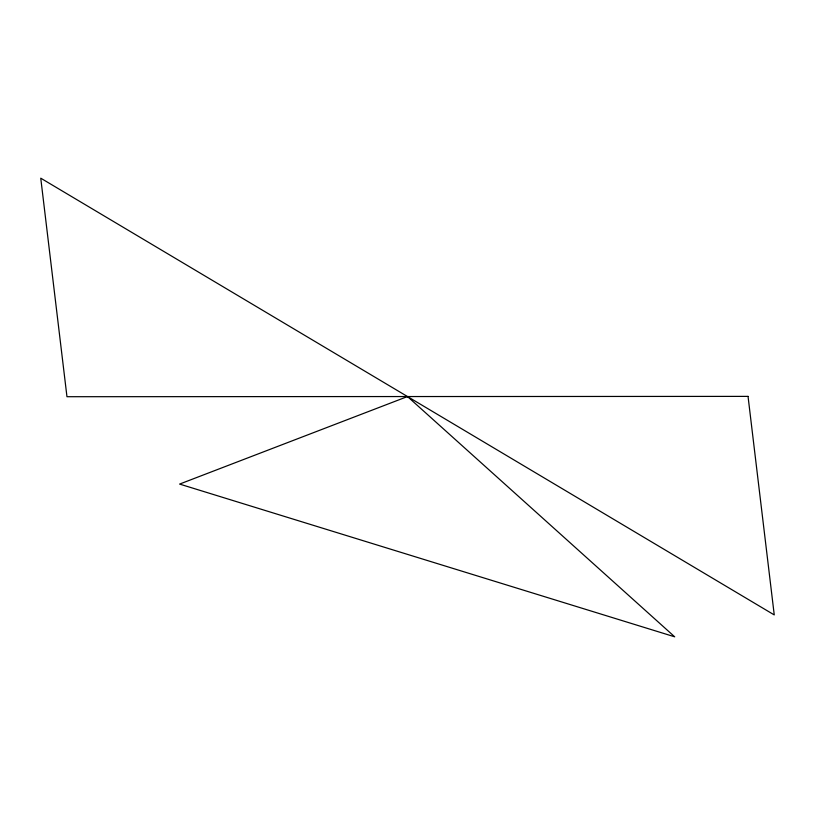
<?xml version="1.0" encoding="UTF-8"?>
<svg xmlns="http://www.w3.org/2000/svg" width="815" height="815" viewBox="0 0 815 815"><rect width="100%" height="100%" fill="white"/><g stroke="black" fill="none" stroke-linecap="round" stroke-linejoin="round"><path stroke-width="1.22" d="M407.5 396.548L179.616 484.079L674.708 636.821L407.5 396.548M748.038 396.385L66.962 396.711L40.75 178.179L774.25 614.918L748.038 396.385"/></g></svg>
